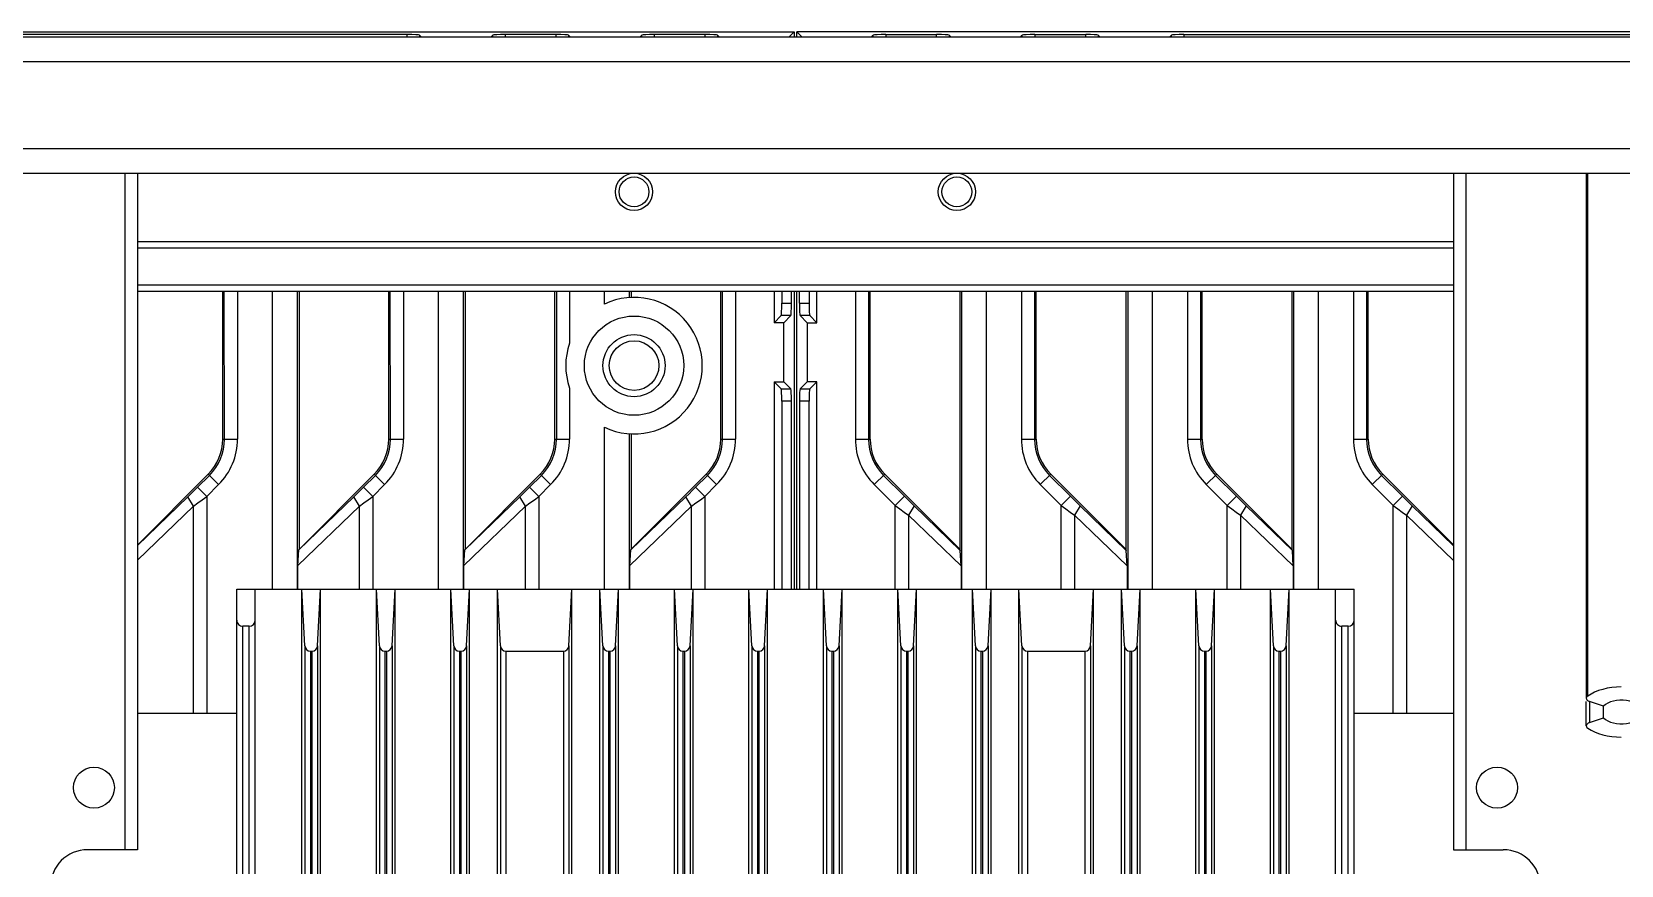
# Model space of a CAD drawing. Header units: millimetres. Extents: x -3132 to 28633, y 682 to 5849.
# Drawn here: x 3468.7 to 3596.7, y 2509 to 2576.2 of the extents above; entities that cross this region are included whole.
import ezdxf

# ---------------------------------------------------------------- set-up
doc = ezdxf.new("R2010")
doc.units = ezdxf.units.MM

msp = doc.modelspace()

# ---------------------------------------------------------------- linework, layer by layer
at = {"linetype": 'Continuous'}
for p, q in [((3318.654, 2575.759), (3741.654, 2575.759)), ((3413.154, 2576.159), (3530.054, 2576.159)), ((3498.885, 2575.939), (3421.103, 2575.939)), ((3498.885, 2575.759), (3498.885, 2575.939)), ((3499.883, 2575.889), (3499.883, 2575.759)), ((3499.883, 2575.889), (3500.013, 2575.759)), ((3505.784, 2575.889), (3505.654, 2575.759)), ((3505.784, 2575.759), (3505.784, 2575.889)), ((3506.782, 2575.939), (3506.782, 2575.759)), ((3510.885, 2575.939), (3506.782, 2575.939)), ((3510.885, 2575.759), (3510.885, 2575.939)), ((3511.883, 2575.889), (3511.883, 2575.759)), ((3511.883, 2575.889), (3512.013, 2575.759)), ((3517.784, 2575.889), (3517.654, 2575.759)), ((3517.784, 2575.759), (3517.784, 2575.889)), ((3518.782, 2575.939), (3518.782, 2575.759)), ((3522.885, 2575.939), (3518.782, 2575.939)), ((3522.885, 2575.759), (3522.885, 2575.939)), ((3523.883, 2575.889), (3523.883, 2575.759)), ((3523.883, 2575.889), (3524.013, 2575.759)), ((3530.054, 2576.159), (3529.654, 2575.759)), ((3530.054, 2576.159), (3530.054, 2575.759)), ((3530.254, 2575.759), (3530.254, 2576.159)), ((3530.254, 2576.159), (3530.654, 2575.759)), ((3647.154, 2576.159), (3530.254, 2576.159)), ((3536.294, 2575.759), (3536.424, 2575.889)), ((3536.424, 2575.759), (3536.424, 2575.889)), ((3537.423, 2575.939), (3537.423, 2575.759)), ((3537.423, 2575.939), (3541.525, 2575.939)), ((3541.525, 2575.759), (3541.525, 2575.939)), ((3542.523, 2575.889), (3542.523, 2575.759)), ((3542.654, 2575.759), (3542.523, 2575.889)), ((3548.294, 2575.759), (3548.424, 2575.889)), ((3548.424, 2575.759), (3548.424, 2575.889)), ((3549.423, 2575.939), (3549.423, 2575.759)), ((3549.423, 2575.939), (3553.525, 2575.939)), ((3553.525, 2575.759), (3553.525, 2575.939)), ((3554.523, 2575.889), (3554.523, 2575.759)), ((3554.654, 2575.759), (3554.523, 2575.889)), ((3560.294, 2575.759), (3560.424, 2575.889)), ((3560.424, 2575.759), (3560.424, 2575.889)), ((3561.423, 2575.939), (3561.423, 2575.759)), ((3561.423, 2575.939), (3639.205, 2575.939)), ((3318.654, 2573.759), (3741.654, 2573.759)), ((3318.654, 2566.759), (3741.654, 2566.759)), ((3318.654, 2564.759), (3741.654, 2564.759)), ((3476.154, 2564.759), (3476.154, 2510.259)), ((3477.154, 2564.759), (3477.154, 2510.259)), ((3583.154, 2564.759), (3583.154, 2510.259)), ((3584.154, 2564.759), (3584.154, 2510.259)), ((3593.842, 2564.759), (3593.842, 2522.455)), ((3593.957, 2522.639), (3593.957, 2564.759)), ((3477.154, 2559.259), (3583.154, 2559.259)), ((3477.154, 2558.759), (3583.154, 2558.759)), ((3477.154, 2555.759), (3583.154, 2555.759)), ((3477.154, 2555.259), (3583.154, 2555.259)), ((3484.03, 2543.343), (3484.03, 2555.259)), ((3484.164, 2543.343), (3484.158, 2555.259)), ((3485.217, 2555.259), (3485.217, 2543.343)), ((3488.035, 2531.259), (3488.035, 2555.259)), ((3490.032, 2555.259), (3490.032, 2531.259)), ((3490.173, 2555.259), (3490.173, 2534.453)), ((3497.4, 2543.343), (3497.4, 2555.259)), ((3497.534, 2543.343), (3497.528, 2555.259)), ((3498.587, 2555.259), (3498.587, 2543.343)), ((3501.405, 2531.259), (3501.405, 2555.259)), ((3503.402, 2555.259), (3503.402, 2531.259)), ((3503.543, 2555.259), (3503.543, 2534.453)), ((3510.77, 2543.343), (3510.77, 2555.259)), ((3510.904, 2555.259), (3510.904, 2543.343)), ((3511.957, 2555.259), (3511.957, 2551.062)), ((3514.775, 2554.218), (3514.775, 2555.259)), ((3516.767, 2555.268), (3516.767, 2554.745)), ((3516.913, 2555.263), (3516.913, 2554.754)), ((3524.14, 2543.343), (3524.14, 2555.259)), ((3524.274, 2543.343), (3524.274, 2555.259)), ((3525.327, 2555.259), (3525.327, 2543.343)), ((3528.435, 2555.259), (3528.435, 2552.719)), ((3529.054, 2555.259), (3529.054, 2554.286)), ((3529.834, 2554.286), (3529.834, 2555.259)), ((3530.054, 2555.259), (3530.054, 2531.259)), ((3530.254, 2531.259), (3530.254, 2555.259)), ((3530.474, 2554.286), (3530.474, 2555.259)), ((3531.254, 2555.259), (3531.254, 2554.286)), ((3531.872, 2552.719), (3531.872, 2555.259)), ((3534.98, 2555.259), (3534.98, 2543.343)), ((3536.033, 2555.259), (3536.033, 2543.343)), ((3536.168, 2543.343), (3536.168, 2555.259)), ((3543.394, 2555.263), (3543.394, 2534.46)), ((3543.54, 2531.259), (3543.54, 2555.268)), ((3545.533, 2531.259), (3545.533, 2555.259)), ((3548.35, 2555.259), (3548.35, 2543.343)), ((3549.403, 2555.259), (3549.403, 2543.343)), ((3549.538, 2543.343), (3549.538, 2555.259)), ((3556.764, 2555.259), (3556.764, 2534.46)), ((3556.91, 2555.259), (3556.91, 2531.259)), ((3558.903, 2531.259), (3558.903, 2555.259)), ((3561.72, 2555.259), (3561.72, 2543.343)), ((3562.779, 2555.259), (3562.773, 2543.343)), ((3562.908, 2543.343), (3562.908, 2555.259)), ((3570.134, 2555.259), (3570.134, 2534.46)), ((3570.276, 2531.259), (3570.276, 2555.259)), ((3572.273, 2531.259), (3572.273, 2555.259)), ((3575.09, 2555.259), (3575.09, 2543.343)), ((3576.149, 2555.259), (3576.143, 2543.343)), ((3576.278, 2543.343), (3576.278, 2555.259)), ((3529.054, 2554.286), (3529.834, 2554.286)), ((3530.474, 2554.286), (3531.254, 2554.286)), ((3529.004, 2553.287), (3528.435, 2552.719)), ((3529.215, 2552.719), (3528.435, 2552.719)), ((3529.784, 2553.287), (3529.004, 2553.287)), ((3529.784, 2553.287), (3529.215, 2552.719)), ((3529.215, 2547.956), (3529.215, 2552.719)), ((3531.092, 2552.719), (3530.523, 2553.287)), ((3531.303, 2553.287), (3530.523, 2553.287)), ((3531.092, 2552.719), (3531.092, 2547.956)), ((3531.092, 2552.719), (3531.872, 2552.719)), ((3531.872, 2552.719), (3531.303, 2553.287)), ((3511.957, 2547.456), (3511.957, 2543.343)), ((3528.435, 2547.956), (3528.435, 2531.259)), ((3529.004, 2547.387), (3528.435, 2547.956)), ((3528.435, 2547.956), (3529.215, 2547.956)), ((3529.004, 2547.387), (3529.784, 2547.387)), ((3529.784, 2547.387), (3529.215, 2547.956)), ((3531.092, 2547.956), (3530.523, 2547.387)), ((3530.523, 2547.387), (3531.303, 2547.387)), ((3531.872, 2547.956), (3531.092, 2547.956)), ((3531.872, 2547.956), (3531.303, 2547.387)), ((3531.872, 2531.259), (3531.872, 2547.956)), ((3529.054, 2546.388), (3529.054, 2531.259)), ((3529.834, 2546.388), (3529.054, 2546.388)), ((3529.834, 2531.259), (3529.834, 2546.388)), ((3530.474, 2546.388), (3530.474, 2531.259)), ((3531.254, 2546.388), (3530.474, 2546.388)), ((3531.254, 2531.259), (3531.254, 2546.388)), ((3514.775, 2531.259), (3514.775, 2544.3)), ((3516.767, 2543.773), (3516.767, 2531.259)), ((3516.913, 2543.764), (3516.913, 2534.46)), ((3484.03, 2543.343), (3485.217, 2543.343)), ((3497.4, 2543.343), (3498.587, 2543.343)), ((3510.77, 2543.343), (3511.957, 2543.343)), ((3524.14, 2543.343), (3525.327, 2543.343)), ((3534.98, 2543.343), (3536.168, 2543.343)), ((3548.35, 2543.343), (3549.538, 2543.343)), ((3561.72, 2543.343), (3562.908, 2543.343)), ((3575.09, 2543.343), (3576.278, 2543.343)), ((3482.858, 2540.514), (3477.154, 2534.803)), ((3482.003, 2539.469), (3482.953, 2540.419)), ((3482.748, 2538.724), (3483.698, 2539.674)), ((3483.698, 2539.674), (3482.858, 2540.514)), ((3496.228, 2540.514), (3490.173, 2534.453)), ((3495.373, 2539.469), (3496.323, 2540.419)), ((3496.118, 2538.724), (3497.068, 2539.674)), ((3497.068, 2539.674), (3496.228, 2540.514)), ((3509.598, 2540.514), (3503.543, 2534.453)), ((3509.693, 2540.419), (3508.743, 2539.469)), ((3509.488, 2538.724), (3510.438, 2539.674)), ((3510.438, 2539.674), (3509.598, 2540.514)), ((3522.968, 2540.514), (3516.913, 2534.46)), ((3522.113, 2539.469), (3523.063, 2540.419)), ((3522.858, 2538.724), (3523.808, 2539.674)), ((3523.808, 2539.674), (3522.968, 2540.514)), ((3537.339, 2540.514), (3536.499, 2539.674)), ((3536.499, 2539.674), (3538.187, 2537.987)), ((3537.244, 2540.419), (3538.932, 2538.732)), ((3543.394, 2534.46), (3537.339, 2540.514)), ((3550.709, 2540.514), (3549.869, 2539.674)), ((3549.869, 2539.674), (3551.557, 2537.987)), ((3550.614, 2540.419), (3552.302, 2538.732)), ((3556.764, 2534.46), (3550.709, 2540.514)), ((3564.079, 2540.514), (3563.239, 2539.674)), ((3563.239, 2539.674), (3564.927, 2537.987)), ((3563.984, 2540.419), (3565.672, 2538.732)), ((3570.134, 2534.46), (3564.079, 2540.514)), ((3577.449, 2540.514), (3576.609, 2539.674)), ((3576.609, 2539.674), (3578.297, 2537.987)), ((3577.354, 2540.419), (3579.042, 2538.732)), ((3583.154, 2534.81), (3577.449, 2540.514)), ((3481.216, 2538.696), (3477.154, 2534.773)), ((3481.679, 2537.951), (3481.216, 2538.696)), ((3482.003, 2539.469), (3482.748, 2538.724)), ((3482.748, 2538.724), (3482.748, 2521.259)), ((3494.586, 2538.696), (3490.159, 2534.422)), ((3495.049, 2537.951), (3494.586, 2538.696)), ((3495.373, 2539.469), (3496.118, 2538.724)), ((3496.118, 2538.724), (3496.118, 2531.259)), ((3507.956, 2538.696), (3503.529, 2534.422)), ((3508.419, 2537.951), (3507.956, 2538.696)), ((3508.743, 2539.469), (3509.488, 2538.724)), ((3509.488, 2538.724), (3509.488, 2531.259)), ((3521.326, 2538.696), (3516.896, 2534.418)), ((3521.789, 2537.951), (3521.326, 2538.696)), ((3522.113, 2539.469), (3522.858, 2538.724)), ((3522.858, 2538.724), (3522.858, 2531.259)), ((3538.187, 2537.987), (3538.932, 2538.732)), ((3551.557, 2537.987), (3552.302, 2538.732)), ((3564.927, 2537.987), (3565.672, 2538.732)), ((3578.297, 2537.987), (3579.042, 2538.732)), ((3477.154, 2533.581), (3481.679, 2537.951)), ((3481.679, 2521.259), (3481.679, 2537.951)), ((3490.088, 2533.16), (3495.049, 2537.951)), ((3495.049, 2531.259), (3495.049, 2537.951)), ((3503.458, 2533.16), (3508.419, 2537.951)), ((3508.419, 2531.259), (3508.419, 2537.951)), ((3516.828, 2533.16), (3521.789, 2537.951)), ((3521.789, 2531.259), (3521.789, 2537.951)), ((3538.187, 2531.259), (3538.187, 2537.987)), ((3539.718, 2537.959), (3539.256, 2537.214)), ((3539.256, 2537.214), (3539.256, 2531.259)), ((3539.256, 2537.214), (3543.497, 2533.118)), ((3543.429, 2534.376), (3539.718, 2537.959)), ((3551.557, 2531.259), (3551.557, 2537.987)), ((3553.088, 2537.959), (3552.626, 2537.214)), ((3552.626, 2537.214), (3552.626, 2531.259)), ((3552.626, 2537.214), (3556.867, 2533.118)), ((3556.799, 2534.376), (3553.088, 2537.959)), ((3564.927, 2531.259), (3564.927, 2537.987)), ((3566.458, 2537.959), (3565.996, 2537.214)), ((3565.996, 2537.214), (3565.996, 2531.259)), ((3565.996, 2537.214), (3570.237, 2533.118)), ((3570.169, 2534.376), (3566.458, 2537.959)), ((3578.297, 2521.259), (3578.297, 2537.987)), ((3579.828, 2537.959), (3579.366, 2537.214)), ((3579.366, 2537.214), (3579.366, 2521.259)), ((3579.366, 2537.214), (3583.154, 2533.556)), ((3583.154, 2534.748), (3579.828, 2537.959)), ((3490.088, 2533.16), (3490.156, 2534.425)), ((3490.159, 2534.422), (3490.17, 2534.456)), ((3503.458, 2533.16), (3503.526, 2534.425)), ((3503.529, 2534.422), (3503.54, 2534.456)), ((3516.828, 2533.16), (3516.896, 2534.418)), ((3516.896, 2534.418), (3516.913, 2534.46)), ((3543.394, 2534.46), (3543.429, 2534.376)), ((3556.764, 2534.46), (3556.799, 2534.376)), ((3570.134, 2534.46), (3570.169, 2534.376)), ((3490.088, 2531.259), (3490.088, 2533.16)), ((3503.458, 2531.259), (3503.458, 2533.16)), ((3516.828, 2531.259), (3516.828, 2533.16)), ((3543.497, 2533.118), (3543.429, 2534.376)), ((3556.867, 2533.118), (3556.799, 2534.376)), ((3570.237, 2533.118), (3570.169, 2534.376)), ((3543.497, 2533.118), (3543.497, 2531.259)), ((3556.867, 2533.118), (3556.867, 2531.259)), ((3570.237, 2533.118), (3570.237, 2531.259)), ((3485.154, 1868.759), (3485.154, 2531.259)), ((3485.154, 2531.259), (3575.154, 2531.259)), ((3486.654, 1874.259), (3486.654, 2531.259)), ((3490.643, 2526.685), (3490.404, 2531.259)), ((3490.404, 1874.259), (3490.404, 2531.259)), ((3491.664, 2526.685), (3491.904, 2531.259)), ((3491.904, 1874.259), (3491.904, 2531.259)), ((3496.404, 1874.259), (3496.404, 2531.259)), ((3496.643, 2526.685), (3496.404, 2531.259)), ((3497.664, 2526.685), (3497.904, 2531.259)), ((3497.904, 1874.259), (3497.904, 2531.259)), ((3502.404, 2447.259), (3502.404, 2531.259)), ((3502.643, 2526.685), (3502.404, 2531.259)), ((3503.664, 2526.685), (3503.904, 2531.259)), ((3503.904, 2447.259), (3503.904, 2531.259)), ((3506.154, 2447.259), (3506.154, 2531.259)), ((3506.393, 2526.685), (3506.154, 2531.259)), ((3511.914, 2526.685), (3512.154, 2531.259)), ((3512.154, 2447.259), (3512.154, 2531.259)), ((3514.643, 2526.685), (3514.404, 2531.259)), ((3514.404, 2447.259), (3514.404, 2531.259)), ((3515.664, 2526.685), (3515.904, 2531.259)), ((3515.904, 2447.259), (3515.904, 2531.259)), ((3520.643, 2526.685), (3520.404, 2531.259)), ((3520.404, 2447.259), (3520.404, 2531.259)), ((3521.664, 2526.685), (3521.904, 2531.259)), ((3521.904, 2447.259), (3521.904, 2531.259)), ((3526.404, 2447.259), (3526.404, 2531.259)), ((3526.643, 2526.685), (3526.404, 2531.259)), ((3527.664, 2526.685), (3527.904, 2531.259)), ((3527.904, 2447.259), (3527.904, 2531.259)), ((3532.404, 2447.259), (3532.404, 2531.259)), ((3532.643, 2526.685), (3532.404, 2531.259)), ((3533.664, 2526.685), (3533.904, 2531.259)), ((3533.904, 2447.259), (3533.904, 2531.259)), ((3538.404, 2447.259), (3538.404, 2531.259)), ((3538.643, 2526.685), (3538.404, 2531.259)), ((3539.664, 2526.685), (3539.904, 2531.259)), ((3539.904, 2447.259), (3539.904, 2531.259)), ((3544.643, 2526.685), (3544.404, 2531.259)), ((3544.404, 2447.259), (3544.404, 2531.259)), ((3545.664, 2526.685), (3545.904, 2531.259)), ((3545.904, 2447.259), (3545.904, 2531.259)), ((3548.393, 2526.685), (3548.154, 2531.259)), ((3548.154, 2447.259), (3548.154, 2531.259)), ((3553.914, 2526.685), (3554.154, 2531.259)), ((3554.154, 2447.259), (3554.154, 2531.259)), ((3556.404, 2447.259), (3556.404, 2531.259)), ((3556.643, 2526.685), (3556.404, 2531.259)), ((3557.664, 2526.685), (3557.904, 2531.259)), ((3557.904, 2447.259), (3557.904, 2531.259)), ((3562.404, 1874.259), (3562.404, 2531.259)), ((3562.643, 2526.685), (3562.404, 2531.259)), ((3563.664, 2526.685), (3563.904, 2531.259)), ((3563.904, 1874.259), (3563.904, 2531.259)), ((3568.404, 1874.259), (3568.404, 2531.259)), ((3568.643, 2526.685), (3568.404, 2531.259)), ((3569.664, 2526.685), (3569.904, 2531.259)), ((3569.904, 1874.259), (3569.904, 2531.259)), ((3573.654, 1874.259), (3573.654, 2531.259)), ((3575.154, 1868.759), (3575.154, 2531.259)), ((3485.654, 1877.259), (3485.654, 2528.259)), ((3486.154, 2528.259), (3485.654, 2528.259)), ((3486.154, 1877.259), (3486.154, 2528.259)), ((3574.154, 1877.259), (3574.154, 2528.259)), ((3574.654, 2528.259), (3574.154, 2528.259)), ((3574.654, 1877.259), (3574.654, 2528.259)), ((3490.643, 2526.685), (3490.643, 1878.832)), ((3491.093, 2526.259), (3491.093, 1879.259)), ((3491.093, 2526.259), (3491.215, 2526.259)), ((3491.215, 2526.259), (3491.215, 1879.259)), ((3491.664, 2526.685), (3491.664, 1878.832)), ((3496.643, 2526.685), (3496.643, 1878.832)), ((3497.093, 2526.259), (3497.093, 1879.259)), ((3497.093, 2526.259), (3497.215, 2526.259)), ((3497.215, 2526.259), (3497.215, 1879.259)), ((3497.664, 2526.685), (3497.664, 1878.832)), ((3502.643, 2526.685), (3502.643, 2451.832)), ((3503.093, 2526.259), (3503.093, 2452.259)), ((3503.093, 2526.259), (3503.215, 2526.259)), ((3503.215, 2526.259), (3503.215, 2452.259)), ((3503.664, 2526.685), (3503.664, 2451.832)), ((3506.393, 2526.685), (3506.393, 2451.832)), ((3506.843, 2526.259), (3506.843, 2452.259)), ((3506.843, 2526.259), (3511.465, 2526.259)), ((3511.465, 2526.259), (3511.465, 2452.259)), ((3511.914, 2526.685), (3511.914, 2451.832)), ((3514.643, 2526.685), (3514.643, 2451.832)), ((3515.093, 2526.259), (3515.093, 2452.259)), ((3515.093, 2526.259), (3515.215, 2526.259)), ((3515.215, 2526.259), (3515.215, 2452.259)), ((3515.664, 2526.685), (3515.664, 2451.832)), ((3520.643, 2526.685), (3520.643, 2451.832)), ((3521.093, 2526.259), (3521.093, 2452.259)), ((3521.093, 2526.259), (3521.215, 2526.259)), ((3521.215, 2526.259), (3521.215, 2452.259)), ((3521.664, 2526.685), (3521.664, 2451.832)), ((3526.643, 2526.685), (3526.643, 2451.832)), ((3527.093, 2526.259), (3527.093, 2452.259)), ((3527.093, 2526.259), (3527.215, 2526.259)), ((3527.215, 2526.259), (3527.215, 2452.259)), ((3527.664, 2526.685), (3527.664, 2451.832)), ((3532.643, 2526.685), (3532.643, 2451.832)), ((3533.093, 2526.259), (3533.093, 2452.259)), ((3533.093, 2526.259), (3533.215, 2526.259)), ((3533.215, 2526.259), (3533.215, 2452.259)), ((3533.664, 2526.685), (3533.664, 2451.832)), ((3538.643, 2526.685), (3538.643, 2451.832)), ((3539.093, 2526.259), (3539.093, 2452.259)), ((3539.093, 2526.259), (3539.215, 2526.259)), ((3539.215, 2526.259), (3539.215, 2452.259)), ((3539.664, 2526.685), (3539.664, 2451.832)), ((3544.643, 2526.685), (3544.643, 2451.832)), ((3545.093, 2526.259), (3545.093, 2452.259)), ((3545.093, 2526.259), (3545.215, 2526.259)), ((3545.215, 2526.259), (3545.215, 2452.259)), ((3545.664, 2526.685), (3545.664, 2451.832)), ((3548.393, 2526.685), (3548.393, 2451.832)), ((3548.843, 2526.259), (3548.843, 2452.259)), ((3548.843, 2526.259), (3553.465, 2526.259)), ((3553.465, 2526.259), (3553.465, 2452.259)), ((3553.914, 2526.685), (3553.914, 2451.832)), ((3556.643, 2526.685), (3556.643, 2451.832)), ((3557.093, 2526.259), (3557.093, 2452.259)), ((3557.093, 2526.259), (3557.215, 2526.259)), ((3557.215, 2526.259), (3557.215, 2452.259)), ((3557.664, 2526.685), (3557.664, 2451.832)), ((3562.643, 2526.685), (3562.643, 1878.832)), ((3563.093, 2526.259), (3563.093, 1879.259)), ((3563.093, 2526.259), (3563.215, 2526.259)), ((3563.215, 2526.259), (3563.215, 1879.259)), ((3563.664, 2526.685), (3563.664, 1878.832)), ((3568.643, 2526.685), (3568.643, 1878.832)), ((3569.093, 2526.259), (3569.093, 1879.259)), ((3569.093, 2526.259), (3569.215, 2526.259)), ((3569.215, 2526.259), (3569.215, 1879.259)), ((3569.664, 2526.685), (3569.664, 1878.832)), ((3593.842, 2520.248), (3593.842, 2522.205)), ((3594.092, 2522.205), (3594.092, 2520.498)), ((3595.225, 2521.828), (3594.092, 2522.205)), ((3595.225, 2520.875), (3595.225, 2521.828)), ((3477.154, 2521.259), (3485.154, 2521.259)), ((3575.154, 2521.259), (3583.154, 2521.259)), ((3594.092, 2520.498), (3595.225, 2520.875)), ((3477.154, 2510.259), (3473.154, 2510.259)), ((3583.154, 2510.259), (3587.154, 2510.259))]:
    msp.add_line(p, q, dxfattribs=at)
for points in [[(3482.003, 2539.469), (3481.733, 2539.201), (3481.471, 2538.944), (3481.216, 2538.696)], [(3481.679, 2537.951), (3482.029, 2538.201), (3482.386, 2538.459), (3482.748, 2538.724)], [(3495.373, 2539.469), (3495.103, 2539.201), (3494.841, 2538.944), (3494.586, 2538.696)], [(3495.049, 2537.951), (3495.399, 2538.201), (3495.756, 2538.459), (3496.118, 2538.724)], [(3508.743, 2539.469), (3508.473, 2539.202), (3508.211, 2538.944), (3507.956, 2538.696)], [(3508.419, 2537.951), (3508.769, 2538.201), (3509.126, 2538.459), (3509.488, 2538.724)], [(3522.113, 2539.469), (3521.843, 2539.201), (3521.581, 2538.944), (3521.326, 2538.696)], [(3521.789, 2537.951), (3522.139, 2538.201), (3522.496, 2538.459), (3522.858, 2538.724)], [(3539.718, 2537.959), (3539.464, 2538.206), (3539.202, 2538.463), (3538.932, 2538.732)], [(3553.088, 2537.959), (3552.834, 2538.206), (3552.572, 2538.463), (3552.302, 2538.732)], [(3566.458, 2537.959), (3566.204, 2538.206), (3565.942, 2538.463), (3565.672, 2538.732)], [(3579.828, 2537.959), (3579.574, 2538.206), (3579.312, 2538.463), (3579.042, 2538.732)], [(3538.187, 2537.987), (3538.55, 2537.721), (3538.906, 2537.464), (3539.256, 2537.214)], [(3551.557, 2537.987), (3551.92, 2537.721), (3552.276, 2537.464), (3552.626, 2537.214)], [(3564.927, 2537.987), (3565.29, 2537.721), (3565.646, 2537.464), (3565.996, 2537.214)], [(3578.297, 2537.987), (3578.66, 2537.721), (3579.016, 2537.464), (3579.366, 2537.214)]]:
    msp.add_lwpolyline(points, dxfattribs=at)
for centre, radius in [((3517.154, 2563.259), 1.5), ((3517.154, 2563.259), 1.2), ((3543.154, 2563.259), 1.5), ((3543.154, 2563.259), 1.2), ((3517.154, 2549.259), 4), ((3517.154, 2549.259), 2.5), ((3517.154, 2549.259), 2), ((3473.654, 2515.259), 1.65), ((3586.654, 2515.259), 1.65)]:
    msp.add_circle(centre, radius, dxfattribs=at)
for centre, radius, start, end in [((3517.154, 2549.259), 5.5, 244.36995, 115.63005), ((3517.154, 2549.259), 5.5, 160.86575, 199.13425), ((3480.03, 2543.343), 4, 315, 360), ((3480.03, 2543.343), 4.134, 315, 360), ((3480.03, 2543.343), 5.188, 315, 360), ((3493.4, 2543.343), 4, 315, 360), ((3493.4, 2543.343), 4.134, 315, 360), ((3493.4, 2543.343), 5.188, 315, 360), ((3506.77, 2543.343), 4, 315, 360), ((3506.77, 2543.343), 4.134, 315.00001, 0), ((3506.77, 2543.343), 5.188, 315.00003, 360), ((3520.14, 2543.343), 4, 315, 360), ((3520.14, 2543.343), 4.134, 315, 360), ((3520.14, 2543.343), 5.188, 315, 360), ((3540.168, 2543.343), 5.188, 180.00001, 224.99999), ((3540.168, 2543.343), 4.134, 180.00001, 224.99999), ((3540.168, 2543.343), 4, 180, 225), ((3553.538, 2543.343), 5.188, 180.00001, 224.99999), ((3553.538, 2543.343), 4.134, 180.00001, 224.99999), ((3553.538, 2543.343), 4, 180, 225), ((3566.908, 2543.343), 5.188, 180.00001, 224.99999), ((3566.908, 2543.343), 4.134, 180.00001, 224.99999), ((3566.908, 2543.343), 4, 180, 225), ((3580.278, 2543.343), 5.188, 180.00001, 224.99999), ((3580.278, 2543.343), 4.134, 180.00001, 224.99999), ((3580.278, 2543.343), 4, 180, 225), ((3473.154, 2507.259), 3, 90, 180), ((3587.154, 2507.259), 3, 0, 90)]:
    msp.add_arc(centre, radius, start, end, dxfattribs=at)
for centre, major_axis, ratio, start_param, end_param in [((3498.885, 2575.886), (1, 0), 0.0524078, 0.0523599, 1.5707963), ((3506.782, 2575.886), (1, 0), 0.0524078, 1.5707963, 3.0892328), ((3510.885, 2575.886), (1, 0), 0.0524078, 0.0523599, 1.5707963), ((3518.782, 2575.886), (1, 0), 0.0524078, 1.5707963, 3.0892328), ((3522.885, 2575.886), (1, 0), 0.0524078, 0.0523599, 1.5707963), ((3537.423, 2575.886), (1, 0), 0.0524078, 1.5707963, 3.0892328), ((3541.525, 2575.886), (1, 0), 0.0524078, 0.0523599, 1.5707963), ((3549.423, 2575.886), (1, 0), 0.0524078, 1.5707963, 3.0892328), ((3553.525, 2575.886), (1, 0), 0.0524078, 0.0523599, 1.5707963), ((3561.423, 2575.886), (1, 0), 0.0524078, 1.5707963, 3.0892328), ((3529.001, 2554.286), (0, 1), 0.0524078, -3.0892328, -1.5707963), ((3529.781, 2554.286), (0, 1), 0.0524078, -3.0892328, -1.5707963), ((3530.526, 2554.286), (0, 1), 0.0524078, -4.712389, -3.1939525), ((3531.306, 2554.286), (0, 1), 0.0524078, -4.712389, -3.1939525), ((3529.001, 2546.388), (0, 1), 0.0524078, -1.5707963, -0.0523599), ((3529.781, 2546.388), (0, 1), 0.0524078, -1.5707963, -0.0523599), ((3530.526, 2546.388), (0, 1), 0.0524078, 0.0523599, 1.5707963), ((3531.306, 2546.388), (0, 1), 0.0524078, 0.0523599, 1.5707963), ((3485.654, 2528.759), (0.5, 0), 1, -3.1415927, -1.5707963), ((3486.154, 2528.759), (0.5, 0), 1, -1.5707963, 0), ((3574.154, 2528.759), (0.5, 0), 1, -3.1415927, -1.5707963), ((3574.654, 2528.759), (0.5, 0), 1, -1.5707963, 0), ((3491.093, 2526.709), (0, 0.45), 1, -4.6600291, -3.1415927), ((3491.215, 2526.709), (0, 0.45), 1, -3.1415927, -1.6231562), ((3497.093, 2526.709), (0, 0.45), 1, -4.6600291, -3.1415927), ((3497.215, 2526.709), (0, 0.45), 1, -3.1415927, -1.6231562), ((3503.093, 2526.709), (0, 0.45), 1, -4.6600291, -3.1415927), ((3503.215, 2526.709), (0, 0.45), 1, -3.1415927, -1.6231562), ((3506.843, 2526.709), (0, 0.45), 1, -4.6600291, -3.1415927), ((3511.465, 2526.709), (0, 0.45), 1, -3.1415927, -1.6231562), ((3515.093, 2526.709), (0, 0.45), 1, -4.6600291, -3.1415927), ((3515.215, 2526.709), (0, 0.45), 1, -3.1415927, -1.6231562), ((3521.093, 2526.709), (0, 0.45), 1, -4.6600291, -3.1415927), ((3521.215, 2526.709), (0, 0.45), 1, -3.1415927, -1.6231562), ((3527.093, 2526.709), (0, 0.45), 1, -4.6600291, -3.1415927), ((3527.215, 2526.709), (0, 0.45), 1, -3.1415927, -1.6231562), ((3533.093, 2526.709), (0, 0.45), 1, -4.6600291, -3.1415927), ((3533.215, 2526.709), (0, 0.45), 1, -3.1415927, -1.6231562), ((3539.093, 2526.709), (0, 0.45), 1, -4.6600291, -3.1415927), ((3539.215, 2526.709), (0, 0.45), 1, -3.1415927, -1.6231562), ((3545.093, 2526.709), (0, 0.45), 1, -4.6600291, -3.1415927), ((3545.215, 2526.709), (0, 0.45), 1, -3.1415927, -1.6231562), ((3548.843, 2526.709), (0, 0.45), 1, -4.6600291, -3.1415927), ((3553.465, 2526.709), (0, 0.45), 1, -3.1415927, -1.6231562), ((3557.093, 2526.709), (0, 0.45), 1, -4.6600291, -3.1415927), ((3557.215, 2526.709), (0, 0.45), 1, -3.1415927, -1.6231562), ((3563.093, 2526.709), (0, 0.45), 1, -4.6600291, -3.1415927), ((3563.215, 2526.709), (0, 0.45), 1, -3.1415927, -1.6231562), ((3569.093, 2526.709), (0, 0.45), 1, -4.6600291, -3.1415927), ((3569.215, 2526.709), (0, 0.45), 1, -3.1415927, -1.6231562), ((3596.654, 2521.351), (3.5, 0), 0.5773503, 1.5707963, 2.4505458), ((3594.342, 2522.455), (0.5, 0), 0.5773503, 2.4505458, 4.1887902), ((3596.654, 2521.351), (1.65, 0), 0.5773503, -2.6179939, 2.6179939), ((3594.342, 2520.248), (0.5, 0), 0.5773503, 2.0943951, 3.8326395), ((3596.654, 2521.351), (3.5, 0), 0.5773503, -2.4505458, -1.5707963)]:
    msp.add_ellipse(centre, major_axis=major_axis, ratio=ratio, start_param=start_param, end_param=end_param, dxfattribs=at)

doc.saveas('drawing.dxf')
